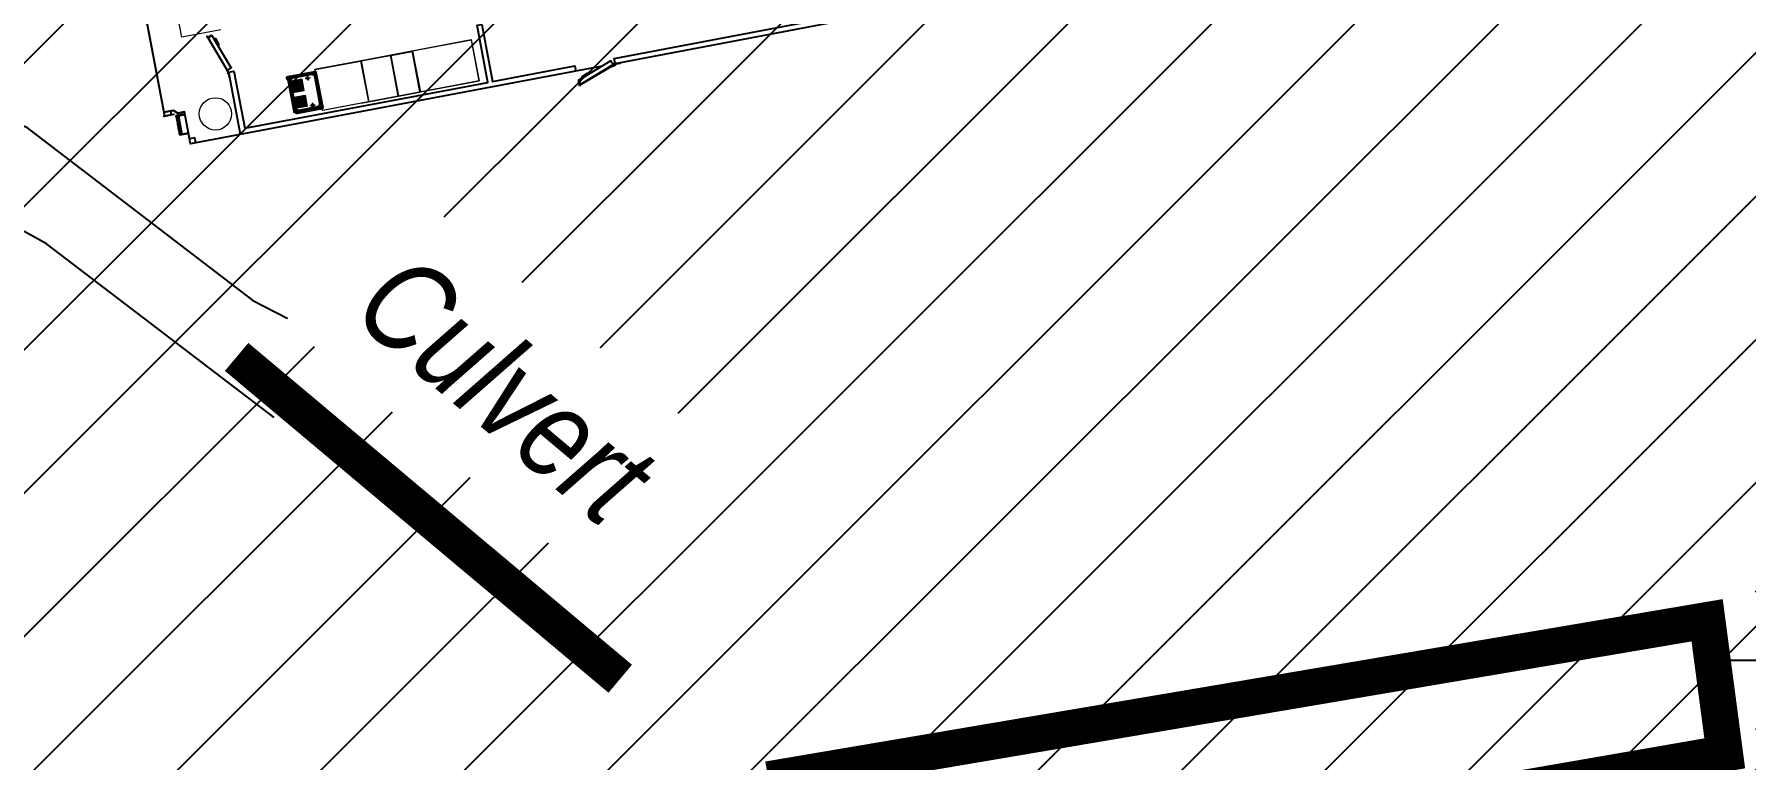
# Model space of a CAD drawing. Extents: x 407440 to 411585, y 6041728 to 6045069.
# Drawn here: x 410318.3 to 410505.7, y 6044121 to 6044200.5 of the extents above; entities that cross this region are included whole.
import ezdxf

# ---------------------------------------------------------------- set-up
doc = ezdxf.new("R2010")
doc.units = 0
doc.header["$LTSCALE"] = 5
doc.linetypes.add('foc-TIELINE', pattern=[1.875, 1.25, -0.625])
doc.layers.add('AS-GENERAL', color=48, linetype='Continuous', lineweight=18)
doc.layers.add('T-TEXT', color=48, linetype='Continuous', lineweight=18)
for name, color, linetype in [('AS-PIPE-AG', 44, 'Continuous'), ('AS-SYMBOL', 7, 'Continuous'), ('C-WS-S', 13, 'Continuous'), ('P-BUFFER-PURPLE', 187, 'foc-TIELINE'), ('P-PROPOSED-EXISTING-H', 59, 'Continuous'), ('T-SLOPE', 48, 'Continuous'), ('T-TIE', 201, 'foc-TIELINE')]:
    doc.layers.add(name, color=color, linetype=linetype)
doc.styles.add('80L', font='ARIALN.TTF', dxfattribs={"height": 10})

# ---------------------------------------------------------------- blocks, each defined once
blk = doc.blocks.new('asbuilt')
at = {"layer": 'AS-PIPE-AG', "const_width": 2, "flags": 128}
blk.add_lwpolyline([(-0.152, 15.388), (-13.181, 85.739), (37.236, 94.295), (38.202, 87.003), (-4.649, 79.572)], dxfattribs=at)
blk = doc.blocks.new('GAS')
h = blk.add_hatch(color=255)
h.dxf.hatch_style = 1
edge = h.paths.add_edge_path()
edge.add_arc((0, 0), 0.9, 0, 360)
for p, q in [((0, 0.808), (0, 1.616)), ((-0.571, 0.571), (-1.142, 1.142)), ((0.571, 0.571), (1.142, 1.142)), ((-0.808, 0), (-1.616, 0)), ((1.616, 0), (0.808, 0)), ((-0.571, -0.571), (-1.142, -1.142)), ((0, -0.808), (0, -1.616)), ((1.142, -1.142), (0.571, -0.571))]:
    blk.add_line(p, q)
blk.add_circle((0, 0), 0.8)
blk = doc.blocks.new('P-RIG-877')
at = {"layer": 'T-TIE', "linetype": 'ByBlock', "lineweight": 25}
for points in [[(12.204, -23.558), (12.089, -23.558), (12.089, -18.507), (11.492, -18.507), (11.492, -18.243), (11.412, -18.163), (11.492, -18.231), (11.492, -18.392), (12.204, -18.392), (12.204, -23.604), (12.215, -23.604), (12.135, -23.639), (12.124, -23.639), (12.411, -24.408), (12.399, -24.408)], [(12.215, -23.455), (12.204, -23.455)], [(12.238, -23.65), (12.25, -23.639), (12.227, -23.558), (12.215, -23.558), (12.204, -23.57), (12.503, -24.362), (12.514, -24.397), (12.503, -24.397), (12.514, -24.397), (12.215, -23.558)], [(8.542, -23.845), (8.542, -33.019), (9.265, -33.019), (9.265, -33.168), (9.345, -33.248), (9.345, -33.466), (11.492, -33.466)], [(12.204, -23.845), (12.204, -33.019), (11.492, -33.019)], [(12.25, -23.627), (12.238, -23.639)], [(12.376, -24.328), (12.353, -24.328), (12.296, -24.19), (12.33, -24.178)], [(12.353, -24.316), (12.319, -24.201), (12.307, -24.201)], [(12.33, -24.19), (12.319, -24.19)], [(12.365, -24.305), (12.353, -24.305)], [(12.365, -24.316), (12.376, -24.316)], [(12.204, -31.905), (10.815, -31.905), (10.815, -31.79), (12.089, -31.79), (12.089, -26.371), (10.815, -26.371), (10.815, -26.268), (12.089, -26.268), (12.089, -24.431), (12.204, -24.431)], [(12.503, -24.385), (12.422, -24.42)], [(12.445, -24.408), (12.468, -24.397), (12.48, -24.397), (12.48, -24.408), (12.445, -24.408), (12.434, -24.408)], [(12.48, -24.397), (12.48, -24.385)], [(12.503, -24.374), (12.491, -24.374)], [(12.514, -24.408), (12.503, -24.408), (12.514, -24.408), (12.525, -24.42), (12.525, -24.397)], [(10.723, -31.836), (10.734, -31.836), (9.965, -32.112)], [(10.769, -31.916), (10.734, -31.836)], [(9.965, -32.123), (9.954, -32.123), (9.988, -32.203), (9.977, -32.203)], [(9.954, -32.146), (9.954, -32.158), (9.965, -32.18)], [(9.977, -32.18), (9.965, -32.18), (9.954, -32.18)], [(9.965, -32.215), (9.954, -32.215)], [(10.803, -31.916), (9.977, -32.215), (9.977, -32.226), (9.965, -32.226)], [(9.965, -32.146), (9.977, -32.169)], [(9.977, -32.192), (9.965, -32.192)], [(10.712, -31.951), (10.723, -31.951), (10.815, -31.928), (10.803, -31.916), (10.011, -32.203), (9.977, -32.215)], [(10.046, -32.077), (10.034, -32.054), (10.183, -32.008), (10.195, -32.031)], [(10.16, -32.02), (10.057, -32.054)], [(10.069, -32.066), (10.057, -32.066), (10.057, -32.077)], [(10.172, -32.031), (10.16, -32.031)], [(10.183, -32.031), (10.172, -32.02)], [(10.734, -31.951), (10.734, -31.939)], [(10.757, -31.916), (10.746, -31.916)], [(10.907, -31.916), (10.907, -31.905)], [(12.204, -32.904), (12.089, -32.904), (12.089, -33.019)], [(11.492, -33.168), (11.412, -33.248), (11.492, -33.168)], [(11.412, -33.466), (11.412, -33.248), (11.412, -33.466)], [(11.412, -33.317), (11.492, -33.317)], [(11.492, -33.168), (11.492, -33.019), (11.492, -33.168)], [(11.538, -33.168), (11.538, -33.214), (11.963, -33.214), (11.963, -33.168), (11.963, -33.214), (11.928, -33.214), (11.963, -33.214), (11.951, -33.214)], [(11.573, -33.214), (11.561, -33.214), (11.573, -33.214), (11.561, -33.214), (11.573, -33.214), (11.55, -33.214), (11.538, -33.214)], [(11.55, -33.214), (11.55, -33.168), (11.963, -33.168)], [(11.573, -33.191), (11.561, -33.191)], [(11.596, -33.191), (11.584, -33.191)], [(11.63, -33.179), (11.618, -33.179), (11.607, -33.179)], [(11.618, -33.191), (11.607, -33.191)], [(11.607, -33.214), (11.618, -33.214), (11.607, -33.214), (11.618, -33.214), (11.63, -33.214)], [(11.653, -33.191), (11.641, -33.191)], [(11.699, -33.179), (11.71, -33.179), (11.699, -33.179), (11.687, -33.179), (11.676, -33.179), (11.664, -33.179), (11.676, -33.179), (11.664, -33.179)], [(11.676, -33.191), (11.664, -33.191)], [(11.676, -33.214), (11.687, -33.214), (11.699, -33.214), (11.71, -33.214), (11.699, -33.214), (11.71, -33.214), (11.699, -33.214)], [(11.71, -33.191), (11.699, -33.191)], [(11.733, -33.191), (11.722, -33.191)], [(11.756, -33.191), (11.745, -33.191)], [(11.779, -33.191), (11.768, -33.191)], [(11.825, -33.179), (11.837, -33.179), (11.825, -33.179), (11.837, -33.179), (11.825, -33.179), (11.814, -33.179), (11.802, -33.179), (11.791, -33.179), (11.802, -33.179), (11.791, -33.179), (11.802, -33.179)], [(11.802, -33.191), (11.791, -33.191)], [(11.825, -33.214), (11.837, -33.214), (11.825, -33.214), (11.814, -33.214), (11.802, -33.214), (11.791, -33.214), (11.802, -33.214), (11.791, -33.214), (11.802, -33.214)], [(11.848, -33.191), (11.837, -33.191), (11.825, -33.191)], [(11.883, -33.179), (11.871, -33.179)], [(11.883, -33.191), (11.871, -33.191)], [(11.883, -33.214), (11.871, -33.214)], [(11.928, -33.179), (11.94, -33.179), (11.928, -33.179), (11.94, -33.179), (11.928, -33.179), (11.917, -33.179), (11.906, -33.179), (11.894, -33.179), (11.906, -33.179), (11.894, -33.179), (11.906, -33.179)], [(11.906, -33.191), (11.894, -33.191)], [(11.928, -33.214), (11.94, -33.214), (11.928, -33.214), (11.917, -33.214), (11.906, -33.214), (11.894, -33.214), (11.906, -33.214), (11.894, -33.214), (11.906, -33.214)], [(11.94, -33.191), (11.928, -33.191)], [(11.963, -33.168), (11.963, -33.019), (11.963, -33.168)], [(9.253, -33.466), (9.334, -33.466), (11.412, -33.466)]]:
    blk.add_lwpolyline(points, dxfattribs=at)
for points in [[(12.215, -23.535), (12.215, -23.444), (12.204, -23.444), (12.204, -23.535)], [(12.227, -23.547), (12.215, -23.535), (12.204, -23.547), (12.215, -23.558)], [(12.434, -24.408), (12.445, -24.408)], [(9.954, -32.146), (9.965, -32.146)], [(9.954, -32.215), (9.965, -32.215)], [(9.965, -32.226), (9.954, -32.226)], [(10.826, -31.939), (10.838, -31.928), (10.826, -31.916), (10.815, -31.928)], [(10.838, -31.916), (10.93, -31.916), (10.93, -31.905), (10.838, -31.905)], [(11.504, -33.26), (11.504, -33.478), (11.492, -33.478), (11.492, -33.26)], [(11.55, -33.019), (11.538, -33.019), (11.538, -33.168), (11.55, -33.168)], [(11.561, -33.179), (11.573, -33.179)], [(11.561, -33.179), (11.573, -33.179)], [(11.584, -33.179), (11.596, -33.179)], [(11.584, -33.179), (11.596, -33.179)], [(11.584, -33.214), (11.596, -33.214)], [(11.584, -33.214), (11.596, -33.214)], [(11.607, -33.179), (11.618, -33.179)], [(11.641, -33.179), (11.653, -33.179)], [(11.641, -33.179), (11.653, -33.179)], [(11.641, -33.214), (11.653, -33.214)], [(11.641, -33.214), (11.653, -33.214)], [(11.664, -33.214), (11.676, -33.214)], [(11.664, -33.214), (11.676, -33.214)], [(11.699, -33.179), (11.71, -33.179)], [(11.722, -33.179), (11.733, -33.179)], [(11.733, -33.179), (11.722, -33.179)], [(11.722, -33.214), (11.733, -33.214)], [(11.722, -33.214), (11.733, -33.214)], [(11.745, -33.179), (11.756, -33.179)], [(11.745, -33.179), (11.756, -33.179)], [(11.745, -33.214), (11.756, -33.214)], [(11.745, -33.214), (11.756, -33.214)], [(11.768, -33.179), (11.779, -33.179)], [(11.768, -33.179), (11.779, -33.179)], [(11.768, -33.214), (11.779, -33.214)], [(11.768, -33.214), (11.779, -33.214)], [(11.825, -33.214), (11.837, -33.214)], [(11.837, -33.179), (11.848, -33.179)], [(11.837, -33.179), (11.848, -33.179)], [(11.848, -33.214), (11.86, -33.214), (11.848, -33.214), (11.837, -33.214), (11.848, -33.214), (11.837, -33.214)], [(11.848, -33.179), (11.86, -33.179)], [(11.871, -33.179), (11.883, -33.179)], [(11.871, -33.179), (11.883, -33.179)], [(11.871, -33.214), (11.883, -33.214)], [(11.871, -33.214), (11.883, -33.214)], [(11.928, -33.214), (11.94, -33.214)]]:
    blk.add_lwpolyline(points, close=True, dxfattribs=at)
at = {"layer": 'T-TIE', "linetype": 'ByBlock', "lineweight": 18}
for points in [[(11.102, -29.046), (11.102, -26.555), (12.02, -26.555), (11.113, -26.555), (11.113, -27.864), (12.02, -27.864), (12.02, -26.555), (12.02, -30.045), (11.102, -30.045), (11.102, -30.011)], [(12.02, -28.346), (11.113, -28.346), (11.113, -27.875), (12.02, -27.875), (11.102, -27.875)], [(12.02, -29.184), (12.02, -27.875)], [(11.102, -29.012), (12.02, -29.012), (11.113, -29.012), (11.113, -28.357), (12.02, -28.357), (11.102, -28.357)], [(12.02, -29.012), (12.02, -28.357)], [(11.113, -30.011), (11.102, -30.011), (11.102, -29.046), (11.113, -29.046)], [(11.205, -30.229), (11.32, -30.229)], [(11.228, -30.24), (11.228, -30.229)], [(11.24, -30.252), (11.228, -30.252)], [(11.24, -30.217), (11.24, -30.206)], [(11.263, -30.206), (11.251, -30.206)], [(11.263, -30.263), (11.251, -30.263)], [(11.263, -30.286), (11.263, -30.171)], [(11.286, -30.217), (11.286, -30.206), (11.274, -30.206)], [(11.286, -30.252), (11.274, -30.252)], [(11.286, -30.24), (11.286, -30.229)], [(11.515, -30.355), (11.504, -30.355)], [(11.871, -30.608), (11.618, -30.608), (11.618, -30.355), (11.871, -30.355)], [(11.814, -30.229), (11.928, -30.229)], [(11.848, -30.24), (11.837, -30.24), (11.837, -30.229), (11.848, -30.229)], [(11.848, -30.217), (11.848, -30.206), (11.86, -30.217)], [(11.848, -30.252), (11.848, -30.263), (11.86, -30.252)], [(11.871, -30.206), (11.86, -30.206)], [(11.871, -30.263), (11.86, -30.263)], [(11.871, -30.298), (11.871, -30.171)], [(11.894, -30.217), (11.894, -30.206), (11.894, -30.217)], [(11.894, -30.252), (11.894, -30.263), (11.894, -30.252)], [(11.906, -30.24), (11.906, -30.229)], [(11.263, -30.608), (11.251, -30.608)], [(11.515, -30.367), (11.263, -30.367), (11.515, -30.367)], [(11.515, -30.378), (11.263, -30.378)], [(11.515, -30.401), (11.263, -30.401)], [(11.515, -30.412), (11.263, -30.412), (11.515, -30.412)], [(11.515, -30.424), (11.263, -30.424), (11.515, -30.424)], [(11.515, -30.435), (11.263, -30.435)], [(11.515, -30.447), (11.263, -30.447)], [(11.515, -30.458), (11.263, -30.458), (11.515, -30.458)], [(11.515, -30.47), (11.263, -30.47), (11.515, -30.47)], [(11.515, -30.481), (11.263, -30.481), (11.515, -30.481)], [(11.515, -30.493), (11.263, -30.493)], [(11.515, -30.504), (11.263, -30.504)], [(11.515, -30.516), (11.263, -30.516), (11.515, -30.516)], [(11.515, -30.527), (11.263, -30.527), (11.515, -30.527)], [(11.515, -30.539), (11.263, -30.539), (11.515, -30.539)], [(11.515, -30.55), (11.263, -30.55)], [(11.515, -30.562), (11.263, -30.562)], [(11.515, -30.573), (11.263, -30.573), (11.515, -30.573)], [(11.515, -30.585), (11.263, -30.585), (11.515, -30.585)], [(11.32, -30.367), (11.309, -30.367)], [(11.32, -30.412), (11.309, -30.412)], [(11.32, -30.424), (11.309, -30.424)], [(11.32, -30.458), (11.309, -30.458)], [(11.32, -30.47), (11.309, -30.47)], [(11.32, -30.481), (11.309, -30.481)], [(11.32, -30.516), (11.309, -30.516)], [(11.32, -30.527), (11.309, -30.527)], [(11.32, -30.539), (11.309, -30.539)], [(11.32, -30.573), (11.309, -30.573)], [(11.32, -30.585), (11.309, -30.585)], [(11.32, -30.378), (11.32, -30.389), (11.32, -30.378)], [(11.32, -30.389), (11.32, -30.401), (11.32, -30.389)], [(11.32, -30.435), (11.32, -30.447), (11.32, -30.435)], [(11.32, -30.493), (11.32, -30.504), (11.32, -30.493)], [(11.32, -30.55), (11.32, -30.562), (11.32, -30.55)], [(11.389, -30.367), (11.377, -30.367)], [(11.389, -30.412), (11.377, -30.412)], [(11.389, -30.424), (11.377, -30.424)], [(11.389, -30.458), (11.377, -30.458)], [(11.389, -30.47), (11.377, -30.47)], [(11.389, -30.481), (11.377, -30.481)], [(11.389, -30.516), (11.377, -30.516)], [(11.389, -30.527), (11.377, -30.527)], [(11.389, -30.539), (11.377, -30.539)], [(11.389, -30.573), (11.377, -30.573)], [(11.389, -30.585), (11.377, -30.585)], [(11.389, -30.378), (11.389, -30.389), (11.389, -30.378)], [(11.389, -30.389), (11.389, -30.401), (11.389, -30.389)], [(11.389, -30.435), (11.389, -30.447), (11.389, -30.435)], [(11.389, -30.493), (11.389, -30.504), (11.389, -30.493)], [(11.389, -30.55), (11.389, -30.562), (11.389, -30.55)], [(11.446, -30.367), (11.435, -30.367)], [(11.446, -30.412), (11.435, -30.412)], [(11.446, -30.424), (11.435, -30.424)], [(11.446, -30.458), (11.435, -30.458)], [(11.446, -30.47), (11.435, -30.47)], [(11.446, -30.481), (11.435, -30.481)], [(11.446, -30.516), (11.435, -30.516)], [(11.446, -30.527), (11.435, -30.527)], [(11.446, -30.539), (11.435, -30.539)], [(11.446, -30.573), (11.435, -30.573)], [(11.446, -30.585), (11.435, -30.585)], [(11.446, -30.378), (11.446, -30.389), (11.446, -30.378)], [(11.446, -30.389), (11.446, -30.401), (11.446, -30.389)], [(11.446, -30.435), (11.446, -30.447), (11.446, -30.435)], [(11.446, -30.493), (11.446, -30.504), (11.446, -30.493)], [(11.446, -30.55), (11.446, -30.562), (11.446, -30.55)], [(11.515, -30.608), (11.504, -30.608)], [(11.618, -30.608), (11.607, -30.608)], [(11.871, -30.367), (11.618, -30.367), (11.871, -30.367)], [(11.871, -30.378), (11.618, -30.378)], [(11.871, -30.401), (11.618, -30.401)], [(11.871, -30.412), (11.618, -30.412), (11.871, -30.412)], [(11.871, -30.424), (11.618, -30.424), (11.871, -30.424)], [(11.871, -30.435), (11.618, -30.435)], [(11.871, -30.447), (11.618, -30.447)], [(11.871, -30.458), (11.618, -30.458), (11.871, -30.458)], [(11.871, -30.47), (11.618, -30.47), (11.871, -30.47)], [(11.871, -30.481), (11.618, -30.481), (11.871, -30.481)], [(11.871, -30.493), (11.618, -30.493)], [(11.871, -30.504), (11.618, -30.504)], [(11.871, -30.516), (11.618, -30.516), (11.871, -30.516)], [(11.871, -30.527), (11.618, -30.527), (11.871, -30.527)], [(11.871, -30.539), (11.618, -30.539), (11.871, -30.539)], [(11.871, -30.55), (11.618, -30.55)], [(11.871, -30.562), (11.618, -30.562)], [(11.871, -30.573), (11.618, -30.573), (11.871, -30.573)], [(11.871, -30.585), (11.618, -30.585), (11.871, -30.585)], [(11.963, -30.642), (11.963, -30.608)], [(9.873, -31.905), (9.873, -32.777), (8.748, -32.777), (8.748, -31.905)]]:
    blk.add_lwpolyline(points, dxfattribs=at)
for points in [[(12.02, -29.023), (12.02, -30.034), (11.113, -30.034), (11.113, -29.023)], [(11.263, -30.206), (11.24, -30.217), (11.251, -30.252), (11.274, -30.252), (11.286, -30.217)], [(11.263, -30.217), (11.251, -30.229), (11.263, -30.24), (11.274, -30.229)], [(11.263, -30.355), (11.263, -30.608), (11.515, -30.608), (11.515, -30.355)], [(11.871, -30.206), (11.848, -30.217), (11.86, -30.252), (11.883, -30.252), (11.894, -30.217)], [(11.871, -30.217), (11.86, -30.229), (11.871, -30.24), (11.883, -30.229)], [(11.263, -30.389), (11.515, -30.389)], [(11.492, -30.378), (11.274, -30.378), (11.274, -30.596), (11.492, -30.596)], [(11.618, -30.389), (11.871, -30.389)], [(11.86, -30.378), (11.63, -30.378), (11.63, -30.596), (11.86, -30.596)]]:
    blk.add_lwpolyline(points, close=True, dxfattribs=at)
at = {"layer": 'T-TIE', "linetype": 'ByBlock', "lineweight": 50}
for points in [[(11.94, -30.102), (11.94, -30.057), (11.928, -30.057), (11.94, -30.057), (11.963, -30.057), (11.963, -30.045), (11.171, -30.045), (11.171, -30.057), (11.194, -30.057), (11.194, -30.102), (11.182, -30.102)], [(11.205, -30.102), (11.205, -30.057), (11.928, -30.057), (11.205, -30.057), (11.194, -30.057), (11.182, -30.057), (11.182, -30.068), (11.171, -30.068), (11.182, -30.068), (11.171, -30.068)], [(11.171, -30.057), (11.182, -30.057), (11.194, -30.057), (11.182, -30.057), (11.182, -30.631), (11.194, -30.619)], [(11.194, -30.068), (11.182, -30.068), (11.182, -30.091), (11.171, -30.091), (11.171, -30.596), (11.171, -30.619), (11.182, -30.619), (11.182, -30.596), (11.194, -30.596), (11.194, -30.631), (11.182, -30.631), (11.194, -30.631), (11.205, -30.631), (11.205, -30.596), (11.205, -30.619)], [(11.171, -30.091), (11.171, -30.08), (11.171, -30.068), (11.182, -30.068)], [(11.171, -30.596), (11.171, -30.091), (11.171, -30.596), (11.182, -30.596)], [(11.194, -30.057), (11.182, -30.057)], [(11.194, -30.08), (11.182, -30.08)], [(11.205, -30.091), (11.205, -30.068)], [(11.917, -30.057), (11.906, -30.057)], [(11.928, -30.057), (11.917, -30.057), (11.917, -30.102), (11.928, -30.102)], [(11.917, -30.068), (11.917, -30.091)], [(11.928, -30.08), (11.917, -30.08)], [(11.963, -30.091), (11.963, -30.08), (11.951, -30.08), (11.951, -30.068), (11.94, -30.068), (11.951, -30.068), (11.94, -30.068), (11.94, -30.057), (11.928, -30.057), (11.94, -30.057), (11.94, -30.631), (11.94, -30.596), (11.94, -30.619), (11.928, -30.619), (11.94, -30.631), (11.928, -30.619), (11.94, -30.631), (11.951, -30.631), (11.951, -30.642)], [(11.94, -30.596), (11.963, -30.596), (11.963, -30.091), (11.94, -30.091), (11.94, -30.068), (11.928, -30.068)], [(11.159, -30.665), (11.171, -30.665), (11.205, -30.665), (11.194, -30.665), (11.182, -30.665), (11.171, -30.665), (11.171, -30.642), (11.171, -30.665), (11.205, -30.665), (11.205, -30.642), (11.205, -30.665)], [(11.182, -30.631), (11.194, -30.631), (11.182, -30.631), (11.182, -30.619), (11.171, -30.619), (11.182, -30.619)], [(11.963, -30.642), (11.171, -30.642), (11.171, -30.631)], [(11.194, -30.631), (11.171, -30.631), (11.194, -30.631)], [(11.171, -30.654), (11.205, -30.654)], [(11.194, -30.608), (11.182, -30.608)], [(11.194, -30.665), (11.182, -30.665)], [(11.917, -30.631), (11.906, -30.631)], [(11.928, -30.596), (11.917, -30.596), (11.917, -30.631), (11.928, -30.631), (11.94, -30.631), (11.928, -30.631), (11.94, -30.631), (11.928, -30.631)], [(11.917, -30.596), (11.917, -30.619)], [(11.928, -30.608), (11.917, -30.608)], [(11.963, -30.596), (11.963, -30.608), (11.951, -30.608), (11.951, -30.619), (11.94, -30.619), (11.94, -30.631), (11.94, -30.619), (11.951, -30.619), (11.94, -30.619), (11.928, -30.619)]]:
    blk.add_lwpolyline(points, dxfattribs=at)
for points in [[(11.171, -30.057), (11.182, -30.057)], [(11.182, -30.08), (11.194, -30.08)], [(11.182, -30.08), (11.194, -30.08)], [(11.917, -30.08), (11.928, -30.08)], [(11.917, -30.08), (11.928, -30.08)], [(11.951, -30.091), (11.951, -30.596)], [(11.182, -30.608), (11.194, -30.608)], [(11.182, -30.608), (11.194, -30.608)], [(11.205, -30.631), (11.928, -30.631)], [(11.917, -30.608), (11.928, -30.608)], [(11.917, -30.608), (11.928, -30.608)], [(11.951, -30.619), (11.94, -30.631), (11.951, -30.619), (11.94, -30.619)]]:
    blk.add_lwpolyline(points, close=True, dxfattribs=at)
at = {"layer": 'T-TIE', "linetype": 'ByBlock', "lineweight": 18}
blk.add_circle((11.658, -32.363), 0.354, dxfattribs=at)

msp = doc.modelspace()

# ---------------------------------------------------------------- hatches: boundary and pattern name
at = {"layer": 'P-PROPOSED-EXISTING-H'}
h = msp.add_hatch(dxfattribs=at)
h.set_pattern_fill('ANSI31', color=256, scale=3.498392, style=0)
h.set_pattern_definition([(45, (-102.852, 2739.382), (-7.854113246, 7.854113246), [])])
edge = h.paths.add_edge_path()
edge.add_line((410849.565, 6043843.767), (410381.581, 6043755.258))
edge.add_line((410381.581, 6043755.258), (409934.712, 6043670.743))
edge.add_line((409934.712, 6043670.743), (409814.106, 6044308.44))
edge.add_line((409814.106, 6044308.44), (410263.945, 6044377.375))
edge.add_line((410263.945, 6044377.375), (410794.85, 6044458.734))
edge.add_line((410794.85, 6044458.734), (411169.273, 6044565.411))
edge.add_line((411169.273, 6044565.411), (411290.002, 6043927.065))
edge.add_line((411290.002, 6043927.065), (411039.067, 6043879.607))
edge.add_arc((410922.403, 6043977.554), 152.33, 241.43508, 319.98432, ccw=False)

# ---------------------------------------------------------------- linework, layer by layer
at = {"layer": 'AS-GENERAL', "const_width": 3.998, "flags": 128}
msp.add_lwpolyline([(410340.436, 6044165.106), (410382.441, 6044129.851)], dxfattribs=at)
at = {"layer": 'P-BUFFER-PURPLE'}
msp.add_circle((410670.316, 6044396.422, -0.107), 250.434, dxfattribs=at)
at = {"layer": 'T-SLOPE', "flags": 128}
for points in [[(410049.937, 6044334.272), (410059.987, 6044303.402), (410065.469, 6044284.04), (410070.402, 6044276.003), (410078.625, 6044272.167), (410085.02, 6044270.158), (410097.628, 6044265.409), (410106.216, 6044261.39), (410128.875, 6044259.198), (410185.204, 6044236.899), (410285.37, 6044204.907), (410317.347, 6044190.294), (410342.198, 6044171.298), (410348.616, 6044167.984)], [(410344.543, 6044158.485), (410319.609, 6044177.484), (410303.533, 6044186.411), (410286.426, 6044193.954), (410249.973, 6044207.205), (410210.524, 6044219.778), (410143.768, 6044241.621), (410113.949, 6044254.479), (410096.116, 6044258.863), (410085.541, 6044265.911), (410078.411, 6044266.642), (410072.928, 6044261.708), (410075.121, 6044254.033), (410171.255, 6043919.924), (410182.088, 6043894.151)]]:
    msp.add_lwpolyline(points, dxfattribs=at)

# ---------------------------------------------------------------- block references
at = {"layer": 'AS-SYMBOL', "color": 3, "xscale": 1.999080940010826, "yscale": 1.999080940010826, "zscale": 1.999080940010826}
msp.add_blockref('asbuilt', (410427.003, 6043947.753), dxfattribs=at)
at = {"layer": 'C-WS-S', "xscale": 6.663603133369418, "yscale": 6.663603133369418, "zscale": 6.663603133369418}
msp.add_blockref('GAS', (410514.361, 6044131.851), dxfattribs=at)

# ---------------------------------------------------------------- next in the draw order: texts
at = {"layer": 'T-TEXT', "insert": (410359.196, 6044177.21), "char_height": 9.9954, "attachment_point": 1, "rotation": 319.9931, "style": '80L', "bg_fill": 2}
msp.add_mtext_dynamic_manual_height_columns('{\\fArial Narrow|b0|i1|c0|p34;Culvert}', width=36.82578, gutter_width=250, heights=[0], dxfattribs=at)

# ---------------------------------------------------------------- next in the draw order: block references
at = {"layer": 'T-TIE', "linetype": 'ByBlock', "xscale": 4.999999999955019, "yscale": 4.999999999955019, "zscale": 4.999999999955019, "rotation": 280.7096999997605}
msp.add_blockref('P-RIG-877', (410486.28, 6044279.077), dxfattribs=at)

doc.saveas('drawing.dxf')
